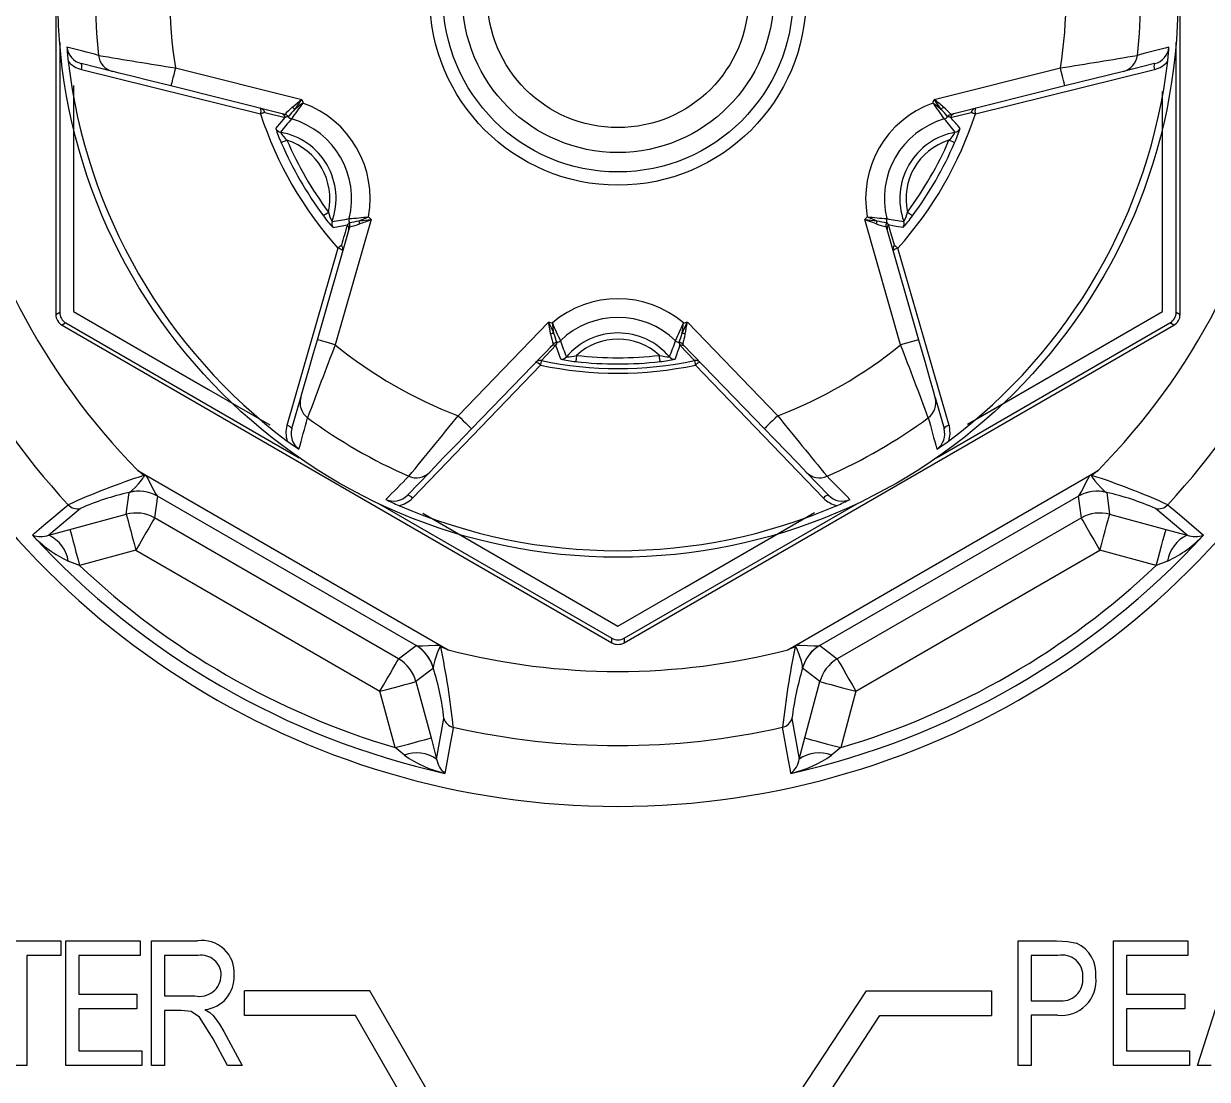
# Model space of a CAD drawing. Extents: x 6 to 134, y 1 to 99.
# Drawn here: x 128.369 to 129.32, y 43.72 to 44.568 of the extents above; entities that cross this region are included whole.
import ezdxf

# ---------------------------------------------------------------- set-up
doc = ezdxf.new("R2010")
doc.units = 0
doc.header["$MEASUREMENT"] = 0
doc.layers.add('OBJECT', color=7, linetype='CONTINUOUS')

msp = doc.modelspace()

# ---------------------------------------------------------------- linework, layer by layer
at = {"layer": 'OBJECT'}
for p, q in [((128.39498, 44.84449), (128.39498, 44.33452)), ((129.29826, 44.33452), (129.29826, 44.84449)), ((128.39812, 44.55279), (128.39812, 44.33634)), ((129.29512, 44.33634), (129.29512, 44.55279)), ((128.44054, 44.52969), (128.41547, 44.53594)), ((129.27777, 44.53594), (129.25269, 44.52969)), ((128.41554, 44.53126), (128.5594, 44.49561)), ((128.49111, 44.53254), (128.5926, 44.50723)), ((129.10063, 44.50723), (129.20213, 44.53254)), ((129.13383, 44.49561), (129.2777, 44.53126)), ((129.25269, 44.52969), (129.20576, 44.51798)), ((128.40912, 44.51827), (128.40912, 44.33691)), ((128.57892, 44.49518), (128.48748, 44.51798)), ((129.20576, 44.51798), (129.11431, 44.49518)), ((129.28412, 44.33691), (129.28412, 44.51348)), ((128.56292, 44.49676), (128.5794, 44.49278)), ((128.57892, 44.49518), (128.57895, 44.49519)), ((129.11383, 44.49278), (129.13031, 44.49676)), ((129.11428, 44.49519), (129.11431, 44.49518)), ((128.58176, 44.49331), (128.58173, 44.4933)), ((129.1115, 44.4933), (129.11148, 44.49331)), ((128.64836, 44.41066), (128.61953, 44.31011)), ((129.07371, 44.31011), (129.04488, 44.41066)), ((128.60511, 44.31424), (128.63109, 44.40484)), ((128.63086, 44.40821), (128.63088, 44.40823)), ((128.6311, 44.40486), (128.63109, 44.40484)), ((129.06215, 44.40484), (129.06213, 44.40486)), ((129.06215, 44.40484), (129.08813, 44.31424)), ((129.06235, 44.40823), (129.06238, 44.40821)), ((129.06879, 44.39019), (129.06399, 44.40645)), ((128.62169, 44.38772), (128.58064, 44.2453)), ((129.1126, 44.2453), (129.07154, 44.38772)), ((128.39498, 44.33452), (128.39812, 44.33634)), ((129.12754, 44.24652), (129.28412, 44.33691)), ((129.29512, 44.33634), (129.29826, 44.33452)), ((128.40312, 44.32768), (128.39998, 44.32586)), ((128.39998, 44.32586), (128.84162, 44.07088)), ((128.40312, 44.32768), (128.59057, 44.21945)), ((128.7182, 44.25314), (128.79086, 44.32839)), ((128.85162, 44.07088), (129.29326, 44.32586)), ((128.90237, 44.32839), (128.97504, 44.25314)), ((129.10266, 44.21945), (129.29012, 44.32768)), ((129.29326, 44.32586), (129.29012, 44.32768)), ((128.79445, 44.31051), (128.72899, 44.24272)), ((128.78509, 44.29745), (128.79677, 44.30973)), ((128.79445, 44.31051), (128.79447, 44.31054)), ((128.79749, 44.31203), (128.79749, 44.31201)), ((128.89574, 44.31201), (128.89574, 44.31203)), ((128.90814, 44.29745), (128.89646, 44.30973)), ((128.89877, 44.31054), (128.89878, 44.31051)), ((128.96425, 44.24272), (128.89878, 44.31051)), ((129.08813, 44.31424), (129.07371, 44.31011)), ((128.68152, 44.18706), (128.78433, 44.29382)), ((128.90891, 44.29382), (129.01172, 44.18706)), ((128.58465, 44.2429), (128.59177, 44.26774)), ((129.10146, 44.26774), (129.10858, 44.2429)), ((128.46081, 44.2093), (128.71025, 44.06529)), ((128.69538, 44.20793), (128.67743, 44.18933)), ((128.98298, 44.06529), (129.23242, 44.2093)), ((129.0158, 44.18933), (128.99785, 44.20793)), ((128.45159, 44.17408), (128.45389, 44.19154)), ((128.45389, 44.19154), (128.45412, 44.19164)), ((129.23911, 44.19164), (129.23935, 44.19154)), ((129.23935, 44.19154), (129.24165, 44.17408)), ((128.47662, 44.18855), (128.47432, 44.17109)), ((128.68449, 44.06863), (128.4766, 44.18866)), ((128.4766, 44.18866), (128.47662, 44.18855)), ((128.65416, 44.18274), (128.84162, 44.07451)), ((128.85162, 44.07451), (129.03907, 44.18274)), ((129.21664, 44.18866), (129.00875, 44.06863)), ((129.21661, 44.18855), (129.21664, 44.18866)), ((129.21891, 44.17109), (129.21661, 44.18855)), ((128.41475, 44.17876), (128.38932, 44.15723)), ((128.40632, 44.16195), (128.45159, 44.17408)), ((128.68979, 44.17487), (128.84662, 44.08432)), ((129.24165, 44.17408), (129.28692, 44.16195)), ((129.30392, 44.15723), (129.27848, 44.17876)), ((128.6704, 44.05788), (128.47432, 44.17109)), ((129.21891, 44.17109), (129.02283, 44.05788)), ((128.38932, 44.15723), (128.40632, 44.16195)), ((129.28692, 44.16195), (129.30392, 44.15723)), ((128.45934, 44.14514), (128.41407, 44.13301)), ((128.45934, 44.14514), (128.65542, 44.03193)), ((129.03781, 44.03193), (129.23389, 44.14514)), ((129.27916, 44.13301), (129.23389, 44.14514)), ((128.41407, 44.13301), (128.40502, 44.13645)), ((129.28822, 44.13645), (129.27916, 44.13301)), ((128.6704, 44.05788), (128.68438, 44.0686)), ((128.68438, 44.0686), (128.68449, 44.06863)), ((128.84162, 44.07088), (128.84162, 44.07451)), ((128.85162, 44.07451), (128.85162, 44.07088)), ((129.00875, 44.06863), (129.00886, 44.0686)), ((129.00886, 44.0686), (129.02283, 44.05788)), ((128.69834, 44.05041), (128.68436, 44.03969)), ((128.6983, 44.05066), (128.69834, 44.05041)), ((128.9949, 44.05041), (128.99493, 44.05066)), ((129.00887, 44.03969), (128.9949, 44.05041)), ((128.68436, 44.03969), (128.69649, 43.99442)), ((128.99674, 43.99442), (129.00887, 44.03969)), ((128.66755, 43.98666), (128.65542, 44.03193)), ((129.03781, 44.03193), (129.02568, 43.98666)), ((128.70091, 43.97733), (128.70683, 44.01013)), ((128.9864, 44.01013), (128.99233, 43.97733)), ((128.69649, 43.99442), (128.70091, 43.97733)), ((128.99233, 43.97733), (128.99674, 43.99442)), ((128.67506, 43.98054), (128.66755, 43.98666)), ((129.02568, 43.98666), (129.01818, 43.98054)), ((128.33408, 43.83151), (128.39902, 43.83151)), ((128.39902, 43.83151), (128.39902, 43.81982)), ((128.40305, 43.73151), (128.40305, 43.83151)), ((128.40305, 43.83151), (128.46279, 43.83151)), ((128.46279, 43.83151), (128.46279, 43.81982)), ((128.47201, 43.73151), (128.47201, 43.83151)), ((128.47201, 43.83151), (128.50874, 43.83151)), ((129.16821, 43.73151), (129.16821, 43.83151)), ((129.16821, 43.83151), (129.19901, 43.83151)), ((129.24483, 43.73151), (129.24483, 43.83151)), ((129.24483, 43.83151), (129.30457, 43.83151)), ((129.30457, 43.83151), (129.30457, 43.81982)), ((129.31236, 43.73151), (129.3443, 43.83151)), ((128.37175, 43.81982), (128.37175, 43.73151)), ((128.39902, 43.81982), (128.37175, 43.81982)), ((128.41344, 43.81982), (128.41344, 43.78865)), ((128.46279, 43.81982), (128.41344, 43.81982)), ((128.50947, 43.81982), (128.4824, 43.81982)), ((128.4824, 43.81982), (128.4824, 43.78735)), ((129.20015, 43.81982), (129.1786, 43.81982)), ((129.1786, 43.81982), (129.1786, 43.78345)), ((129.30457, 43.81982), (129.25522, 43.81982)), ((129.25522, 43.81982), (129.25522, 43.78865)), ((128.64726, 43.79151), (128.54648, 43.79151)), ((128.54648, 43.77151), (128.54648, 43.79151)), ((128.71166, 43.67995), (128.64726, 43.79151)), ((128.9755, 43.68373), (129.04636, 43.79151)), ((129.04636, 43.79151), (129.14675, 43.79151)), ((129.14675, 43.79151), (129.14675, 43.77151)), ((128.41344, 43.78865), (128.46019, 43.78865)), ((128.46019, 43.78865), (128.46019, 43.77696)), ((128.4824, 43.78735), (128.50677, 43.78735)), ((129.1786, 43.78345), (129.20035, 43.78345)), ((129.25522, 43.78865), (129.30197, 43.78865)), ((129.30197, 43.78865), (129.30197, 43.77696)), ((128.46019, 43.77696), (128.41344, 43.77696)), ((128.41344, 43.77696), (128.41344, 43.74319)), ((128.49565, 43.77566), (128.4824, 43.77566)), ((128.4824, 43.77566), (128.4824, 43.73151)), ((129.30197, 43.77696), (129.25522, 43.77696)), ((129.25522, 43.77696), (129.25522, 43.74319)), ((128.63571, 43.77151), (128.54648, 43.77151)), ((128.69521, 43.66844), (128.63571, 43.77151)), ((128.99221, 43.67274), (129.05714, 43.77151)), ((129.05714, 43.77151), (129.14675, 43.77151)), ((129.1997, 43.77177), (129.1786, 43.77177)), ((129.1786, 43.77177), (129.1786, 43.73151)), ((128.5301, 43.75884), (128.54473, 43.73151)), ((128.53292, 43.73151), (128.52138, 43.75289)), ((128.41344, 43.74319), (128.46408, 43.74319)), ((128.46408, 43.74319), (128.46408, 43.73151)), ((129.25522, 43.74319), (129.30587, 43.74319)), ((129.30587, 43.74319), (129.30587, 43.73151)), ((128.37175, 43.73151), (128.36136, 43.73151)), ((128.46408, 43.73151), (128.40305, 43.73151)), ((128.4824, 43.73151), (128.47201, 43.73151)), ((128.54473, 43.73151), (128.53292, 43.73151)), ((129.1786, 43.73151), (129.16821, 43.73151)), ((129.30587, 43.73151), (129.24483, 43.73151)), ((129.32318, 43.73151), (129.31236, 43.73151))]:
    msp.add_line(p, q, dxfattribs=at)
at = {"layer": 'OBJECT', "flags": 128}
for points in [[(128.48748, 44.51798), (128.47089, 44.52212), (128.45619, 44.52579), (128.4459, 44.52835), (128.44099, 44.52957), (128.44054, 44.52969)], [(128.49111, 44.53254), (128.4904, 44.5297), (128.48972, 44.52697), (128.48909, 44.52445), (128.48854, 44.52225), (128.48809, 44.52044), (128.48775, 44.51909), (128.48755, 44.51826), (128.48748, 44.51798)], [(129.20576, 44.51798), (129.20569, 44.51826), (129.20548, 44.51909), (129.20514, 44.52044), (129.20469, 44.52225), (129.20414, 44.52445), (129.20352, 44.52697), (129.20284, 44.5297), (129.20213, 44.53254)], [(128.58503, 44.50091), (128.58723, 44.50277), (128.59246, 44.50711), (128.5926, 44.50723)], [(129.10634, 44.4992), (129.10468, 44.50155), (129.10074, 44.50708), (129.10063, 44.50723)], [(128.56292, 44.49676), (128.56284, 44.49673), (128.56263, 44.49666), (128.56231, 44.49656), (128.56189, 44.49642), (128.56138, 44.49625), (128.56078, 44.49606), (128.56012, 44.49584), (128.5594, 44.49561)], [(129.13031, 44.49676), (129.1304, 44.49673), (129.1306, 44.49666), (129.13092, 44.49656), (129.13134, 44.49642), (129.13186, 44.49625), (129.13246, 44.49606), (129.13312, 44.49584), (129.13383, 44.49561)], [(128.57178, 44.48392), (128.5763, 44.48929), (128.5794, 44.49278)], [(128.58173, 44.4933), (128.57972, 44.49287), (128.5794, 44.49278)], [(128.5807, 44.47441), (128.57982, 44.47403), (128.57898, 44.47367), (128.5782, 44.47333), (128.57751, 44.47303), (128.57694, 44.47278), (128.57651, 44.4726), (128.57623, 44.47247), (128.57611, 44.47243)], [(129.11712, 44.47243), (129.11701, 44.47247), (129.11673, 44.4726), (129.1163, 44.47278), (129.11572, 44.47303), (129.11504, 44.47333), (129.11426, 44.47367), (129.11341, 44.47403), (129.11254, 44.47441)], [(128.60997, 44.41378), (128.61007, 44.41386), (128.61031, 44.41404), (128.61069, 44.41432), (128.61119, 44.41469), (128.6118, 44.41514), (128.61248, 44.41564), (128.61322, 44.41619), (128.61398, 44.41676)], [(128.63855, 44.40973), (128.64141, 44.40999), (128.64817, 44.41064), (128.64836, 44.41066)], [(129.05414, 44.40726), (129.05143, 44.40824), (129.04505, 44.41059), (129.04488, 44.41066)], [(129.07925, 44.41676), (129.08002, 44.41619), (129.08076, 44.41564), (129.08144, 44.41514), (129.08204, 44.41469), (129.08254, 44.41432), (129.08292, 44.41404), (129.08316, 44.41386), (129.08326, 44.41378)], [(129.06238, 44.40821), (129.06375, 44.40668), (129.06399, 44.40645)], [(129.07548, 44.40429), (129.06856, 44.40551), (129.06399, 44.40645)], [(128.62445, 44.39019), (128.62438, 44.39013), (128.62422, 44.38999), (128.62397, 44.38977), (128.62364, 44.38947), (128.62324, 44.38911), (128.62277, 44.38869), (128.62225, 44.38822), (128.62169, 44.38772)], [(129.06879, 44.39019), (129.06885, 44.39013), (129.06901, 44.38999), (129.06926, 44.38977), (129.06959, 44.38947), (129.07, 44.38911), (129.07047, 44.38869), (129.07098, 44.38822), (129.07154, 44.38772)], [(128.40912, 44.33691), (128.51759, 44.27429), (128.567, 44.24576)], [(128.79255, 44.31866), (128.79204, 44.3215), (128.79089, 44.3282), (128.79086, 44.32839)], [(128.89828, 44.31943), (128.89948, 44.32204), (128.9023, 44.32822), (128.90237, 44.32839)], [(128.59177, 44.26774), (128.59267, 44.27087), (128.59479, 44.27828), (128.59796, 44.28932), (128.60202, 44.30347), (128.60511, 44.31424)], [(128.61953, 44.31011), (128.61671, 44.31092), (128.61401, 44.31169), (128.61152, 44.31241), (128.60933, 44.31303), (128.60754, 44.31355), (128.60621, 44.31393), (128.60539, 44.31416), (128.60511, 44.31424)], [(128.79749, 44.31201), (128.79686, 44.31005), (128.79677, 44.30973)], [(128.80064, 44.2987), (128.79825, 44.3053), (128.79677, 44.30973)], [(129.08813, 44.31424), (129.09284, 44.29781), (129.09701, 44.28324), (129.09994, 44.27305), (129.10133, 44.26819), (129.10146, 44.26774)], [(128.78509, 44.29745), (128.78507, 44.29736), (128.78503, 44.29715), (128.78496, 44.29682), (128.78487, 44.29638), (128.78476, 44.29585), (128.78463, 44.29524), (128.78448, 44.29456), (128.78433, 44.29382)], [(128.81333, 44.30166), (128.81322, 44.30072), (128.81312, 44.2998), (128.81302, 44.29896), (128.81293, 44.29821), (128.81286, 44.2976), (128.81281, 44.29713), (128.81277, 44.29683), (128.81276, 44.2967)], [(128.88047, 44.2967), (128.88046, 44.29683), (128.88043, 44.29713), (128.88037, 44.2976), (128.8803, 44.29821), (128.88021, 44.29896), (128.88012, 44.2998), (128.88001, 44.30072), (128.8799, 44.30166)], [(128.90814, 44.29745), (128.90816, 44.29736), (128.90821, 44.29715), (128.90827, 44.29682), (128.90837, 44.29638), (128.90848, 44.29585), (128.90861, 44.29524), (128.90875, 44.29456), (128.90891, 44.29382)], [(128.7182, 44.25314), (128.7203, 44.25111), (128.72233, 44.24915), (128.72419, 44.24735), (128.72583, 44.24577), (128.72717, 44.24448), (128.72817, 44.24351), (128.72878, 44.24292), (128.72899, 44.24272)], [(128.97504, 44.25314), (128.97293, 44.25111), (128.97091, 44.24915), (128.96904, 44.24735), (128.96741, 44.24577), (128.96607, 44.24448), (128.96507, 44.24351), (128.96445, 44.24292), (128.96425, 44.24272)], [(128.72899, 44.24272), (128.71711, 44.23042), (128.70659, 44.21952), (128.69922, 44.2119), (128.69571, 44.20826), (128.69538, 44.20793)], [(128.99785, 44.20793), (128.99559, 44.21027), (128.99024, 44.21581), (128.98226, 44.22407), (128.97203, 44.23466), (128.96425, 44.24272)], [(129.1126, 44.2453), (129.11337, 44.23841), (129.11224, 44.23284)], [(128.45412, 44.19164), (128.45616, 44.19304), (128.45869, 44.19548), (128.46166, 44.19884), (128.46492, 44.2029), (128.46556, 44.20378), (128.46593, 44.20436), (128.46611, 44.20473), (128.46615, 44.20486), (128.46616, 44.205), (128.46614, 44.20507), (128.46609, 44.20513), (128.46603, 44.20518), (128.46588, 44.20522), (128.46584, 44.20523)], [(128.46584, 44.20523), (128.46192, 44.2084), (128.46081, 44.2093)], [(128.46081, 44.2093), (128.4618, 44.2087), (128.46634, 44.20592)], [(128.46584, 44.20523), (128.4659, 44.20531), (128.46597, 44.2054), (128.46603, 44.20549), (128.46609, 44.20557), (128.46615, 44.20566), (128.46621, 44.20574), (128.46628, 44.20583), (128.46634, 44.20592)], [(128.46634, 44.20592), (128.46671, 44.20567), (128.46706, 44.20538), (128.46763, 44.20475), (128.46801, 44.2042), (128.46848, 44.20342), (128.46909, 44.20226), (128.47164, 44.19714), (128.47377, 44.19302), (128.47546, 44.19013), (128.47637, 44.18888), (128.4766, 44.18866)], [(129.21664, 44.18866), (129.21749, 44.1897), (129.21925, 44.19262), (129.22154, 44.19704), (129.22419, 44.20237), (129.22559, 44.20472), (129.22616, 44.20537), (129.22649, 44.20564), (129.2269, 44.20592)], [(129.2269, 44.20592), (129.23143, 44.2087), (129.23242, 44.2093)], [(129.2269, 44.20592), (129.22696, 44.20583), (129.22702, 44.20574), (129.22708, 44.20566), (129.22714, 44.20557), (129.22721, 44.20549), (129.22727, 44.2054), (129.22733, 44.20531), (129.22739, 44.20523)], [(129.22739, 44.20523), (129.22726, 44.2052), (129.22717, 44.20515), (129.22711, 44.2051), (129.22708, 44.20503), (129.22708, 44.20493), (129.22713, 44.20471), (129.2276, 44.2039), (129.22982, 44.20097), (129.23422, 44.19582), (129.23747, 44.19272), (129.23911, 44.19164)], [(129.23242, 44.2093), (129.23131, 44.2084), (129.22739, 44.20523)], [(128.37615, 44.15739), (128.37801, 44.15897), (128.38546, 44.16527), (128.40488, 44.18167)], [(129.28836, 44.18167), (129.29022, 44.1801), (129.29767, 44.1738), (129.31709, 44.15739)], [(128.45159, 44.17408), (128.4518, 44.17327), (128.45229, 44.17146), (128.45303, 44.1687), (128.454, 44.16509), (128.45516, 44.16076), (128.45646, 44.15588), (128.45788, 44.15061), (128.45934, 44.14514)], [(128.84662, 44.08432), (128.90027, 44.1153), (129.00447, 44.17546)], [(129.23389, 44.14514), (129.23536, 44.15061), (129.23677, 44.15588), (129.23808, 44.16076), (129.23924, 44.16509), (129.2402, 44.1687), (129.24094, 44.17146), (129.24143, 44.17327), (129.24165, 44.17408)], [(128.47432, 44.17109), (128.4739, 44.17036), (128.47296, 44.16874), (128.47153, 44.16626), (128.46967, 44.16302), (128.46743, 44.15915), (128.4649, 44.15477), (128.46217, 44.15004), (128.45934, 44.14514)], [(129.23389, 44.14514), (129.23106, 44.15004), (129.22833, 44.15477), (129.22581, 44.15915), (129.22357, 44.16302), (129.2217, 44.16626), (129.22027, 44.16874), (129.21933, 44.17036), (129.21891, 44.17109)], [(128.40632, 44.16195), (128.40653, 44.16114), (128.40702, 44.15933), (128.40776, 44.15657), (128.40873, 44.15296), (128.40989, 44.14863), (128.41119, 44.14375), (128.41261, 44.13848), (128.41407, 44.13301)], [(129.27916, 44.13301), (129.28063, 44.13848), (129.28204, 44.14375), (129.28335, 44.14863), (129.28451, 44.15296), (129.28547, 44.15657), (129.28621, 44.15933), (129.2867, 44.16114), (129.28692, 44.16195)], [(128.68449, 44.06863), (128.685, 44.06851), (128.68633, 44.06838), (128.68967, 44.06837), (128.6943, 44.06859), (128.70002, 44.06894), (128.70132, 44.06898), (128.70224, 44.06897), (128.70291, 44.06891), (128.70373, 44.06874), (128.70416, 44.06857), (128.70456, 44.06838)], [(128.70421, 44.06761), (128.70412, 44.06771), (128.70403, 44.06776), (128.70396, 44.06778), (128.70388, 44.06777), (128.7038, 44.06773), (128.70363, 44.06757), (128.70316, 44.06676), (128.70174, 44.06337), (128.69948, 44.05699), (128.69841, 44.05262), (128.6983, 44.05066)], [(128.71025, 44.06529), (128.70892, 44.0658), (128.70421, 44.06761)], [(128.70456, 44.06838), (128.70923, 44.06584), (128.71025, 44.06529)], [(128.98298, 44.06529), (128.984, 44.06584), (128.98868, 44.06838)], [(128.98902, 44.06761), (128.98432, 44.0658), (128.98298, 44.06529)], [(128.98868, 44.06838), (128.98912, 44.06859), (128.98952, 44.06874), (128.99036, 44.06892), (128.9931, 44.06895), (128.99904, 44.06858), (129.00402, 44.06836), (129.00743, 44.06842), (129.00875, 44.06863)], [(128.98902, 44.06761), (128.98898, 44.0677), (128.98894, 44.0678), (128.98889, 44.0679), (128.98885, 44.06799), (128.98881, 44.06809), (128.98876, 44.06819), (128.98872, 44.06828), (128.98868, 44.06838)], [(128.99493, 44.05066), (128.99484, 44.05252), (128.99402, 44.0561), (128.9925, 44.06069), (128.99054, 44.06574), (128.98961, 44.06757), (128.98946, 44.06771), (128.98938, 44.06776), (128.98932, 44.06778), (128.98924, 44.06778), (128.98918, 44.06775), (128.98907, 44.06766), (128.98902, 44.06761)], [(128.65542, 44.03193), (128.65825, 44.03683), (128.66098, 44.04156), (128.66351, 44.04594), (128.66575, 44.04982), (128.66762, 44.05305), (128.66905, 44.05553), (128.66999, 44.05716), (128.6704, 44.05788)], [(129.02283, 44.05788), (129.02325, 44.05716), (129.02419, 44.05553), (129.02562, 44.05305), (129.02749, 44.04982), (129.02972, 44.04594), (129.03225, 44.04156), (129.03498, 44.03683), (129.03781, 44.03193)], [(128.65542, 44.03193), (128.66089, 44.0334), (128.66616, 44.03481), (128.67105, 44.03612), (128.67537, 44.03728), (128.67898, 44.03824), (128.68174, 44.03898), (128.68356, 44.03947), (128.68436, 44.03969)], [(129.00887, 44.03969), (129.00968, 44.03947), (129.01149, 44.03898), (129.01426, 44.03824), (129.01786, 44.03728), (129.02219, 44.03612), (129.02707, 44.03481), (129.03234, 44.0334), (129.03781, 44.03193)], [(128.71429, 44.00303), (128.71386, 44.00063), (128.71213, 43.99103), (128.70763, 43.96601)], [(128.9856, 43.96601), (128.98517, 43.96841), (128.98344, 43.97801), (128.97894, 44.00303)], [(128.66755, 43.98666), (128.67302, 43.98813), (128.67829, 43.98954), (128.68318, 43.99085), (128.6875, 43.99201), (128.69111, 43.99297), (128.69387, 43.99371), (128.69569, 43.9942), (128.69649, 43.99442)], [(128.99674, 43.99442), (128.99755, 43.9942), (128.99936, 43.99371), (129.00213, 43.99297), (129.00573, 43.99201), (129.01006, 43.99085), (129.01494, 43.98954), (129.02021, 43.98813), (129.02568, 43.98666)], [(129.19901, 43.83151), (129.20808, 43.83107), (129.21504, 43.82958)], [(128.52138, 43.75289), (128.51032, 43.77023), (128.50366, 43.77469), (128.49565, 43.77566)], [(128.51486, 43.77631), (128.51871, 43.77396), (128.5214, 43.77164)], [(128.5214, 43.77164), (128.52662, 43.76471), (128.5301, 43.75884)]]:
    msp.add_lwpolyline(points, dxfattribs=at)
at = {"layer": 'OBJECT'}
for radius in [0.45, 0.15121, 0.14061, 0.125, 0.105]:
    msp.add_circle((128.84662, 44.58951), radius, dxfattribs=at)
for centre, radius, start, end in [((128.84662, 44.58951), 0.36005, 170.89628, 189.10372), ((128.84662, 44.58951), 0.36005, 350.89628, 9.10372), ((128.84662, 44.58951), 0.41996, 173.58269, 186.41731), ((128.84662, 44.58951), 0.41996, 353.58269, 6.41731), ((123.04367, 23.99699), 21.23972, 75.311532, 75.382232), ((128.61141, 44.56156), 0.20785, 183.41113, 186.56504), ((128.41906, 44.55072), 0.01521, 185.73181, 256.32387), ((128.99831, 47.85486), 3.36081, 260.25228, 261.32002), ((128.44417, 44.54422), 0.01498, 186.32918, 255.97535), ((128.69585, 47.84918), 3.35506, 278.67906, 279.74863), ((129.24906, 44.54422), 0.01498, 284.02436, 353.67111), ((134.59784, 24.19479), 21.03526, 104.617424, 104.688811), ((129.2742, 44.55069), 0.01518, 283.59905, 354.34527), ((129.07743, 44.56194), 0.21226, 353.46844, 356.55685), ((128.84662, 44.58951), 0.44471, 186.67677, 233.32323), ((128.42044, 44.55111), 0.02045, 220.61178, 256.11381), ((128.41048, 44.53352), 0.00554, 335.90925, 25.8725), ((128.84662, 44.58951), 0.44471, 306.67677, 353.32323), ((129.28275, 44.53352), 0.00554, 154.1275, 204.09075), ((129.27279, 44.55111), 0.02045, 283.88743, 319.38627), ((130.34811, 43.2528), 2.15764, 144.45139, 144.71301), ((128.84662, 44.58951), 0.26701, 197.94654, 198.61696), ((128.84662, 44.58951), 0.26701, 341.38304, 342.05346), ((128.57411, 43.86874), 0.82759, 49.80661, 50.48985), ((128.55817, 44.49521), 0.00499, 18.04866, 75.9915), ((128.5543, 44.49781), 0.00556, 336.67284, 23.84843), ((128.84662, 44.58951), 0.30217, 198.10411, 221.89589), ((128.57471, 44.49109), 0.00499, 19.84005, 75.99041), ((128.57772, 44.49035), 0.00498, 36.29637, 75.9954), ((128.64274, 44.43355), 0.08871, 130.59242, 135.9841), ((128.57774, 44.49033), 0.005, 36.54351, 75.96536), ((128.67764, 44.41494), 0.12383, 137.1224, 140.73863), ((128.77485, 44.36438), 0.22897, 142.34153, 146.28124), ((128.57912, 44.49257), 0.01021, 40.47871, 54.6955), ((128.82516, 44.19128), 0.38934, 126.49838, 127.73302), ((128.56611, 44.42755), 0.08148, 349.70358, 70.29642), ((129.12712, 44.42755), 0.08148, 109.70358, 190.29642), ((128.84662, 44.58951), 0.30217, 318.10411, 341.89589), ((128.91538, 44.36222), 0.23267, 33.74965, 37.6267), ((128.86341, 44.18513), 0.39706, 52.27899, 53.48961), ((129.11411, 44.49258), 0.0102, 125.30011, 139.53016), ((129.01566, 44.415), 0.12375, 39.25939, 42.87796), ((129.04709, 44.42994), 0.09366, 44.15804, 49.26405), ((129.1155, 44.49033), 0.005, 104.03352, 143.46038), ((129.11552, 44.49035), 0.00499, 104.00507, 143.69763), ((129.11853, 44.49109), 0.00499, 104.00808, 160.15907), ((129.13506, 44.49521), 0.00499, 104.00789, 161.94958), ((129.13894, 44.49781), 0.00556, 156.15011, 203.32107), ((128.84662, 44.58951), 0.54166, 190.32335, 224.58105), ((128.73254, 44.36019), 0.19795, 138.45169, 142.46522), ((128.58578, 44.49629), 0.005, 216.53453, 253.9959), ((128.56611, 44.42755), 0.06649, 345.96574, 74.03426), ((129.12712, 44.42755), 0.06649, 105.96574, 194.03426), ((129.10746, 44.49629), 0.005, 286.00726, 323.46231), ((128.96525, 44.36396), 0.19204, 37.47257, 41.60958), ((129.10797, 44.47178), 0.02181, 74.3949, 80.66804), ((128.95182, 44.34582), 0.21874, 39.14913, 42.21154), ((128.84662, 44.58951), 0.54166, 315.41895, 349.67665), ((128.57645, 44.48572), 0.005, 201.05697, 259.87683), ((128.63646, 44.50172), 0.06708, 195.38522, 205.8897), ((128.56611, 44.42755), 0.05407, 340.07984, 79.92016), ((128.5951, 44.49122), 0.02214, 208.11705, 229.42266), ((129.12712, 44.42755), 0.05407, 100.07984, 199.92016), ((129.09099, 44.49697), 0.0312, 313.69381, 328.76808), ((129.05519, 44.50231), 0.06877, 334.23872, 344.48509), ((129.11678, 44.48572), 0.005, 280.12052, 338.94133), ((128.84662, 44.58951), 0.29476, 203.40402, 216.59598), ((128.56611, 44.42755), 0.04907, 347.29364, 72.70636), ((128.84662, 44.58951), 0.28976, 203.40402, 216.59598), ((129.12712, 44.42755), 0.04907, 107.29364, 192.70636), ((128.84662, 44.58951), 0.28976, 323.40402, 336.59598), ((128.84662, 44.58951), 0.29476, 323.40402, 336.59598), ((128.84662, 44.58951), 0.60122, 192.03022, 222.71448), ((128.84662, 44.58951), 0.60122, 317.28552, 347.96978), ((128.6668, 44.45246), 0.06875, 214.23691, 224.48637), ((128.64431, 44.42415), 0.03121, 193.69698, 208.76346), ((128.59197, 44.59953), 0.19203, 277.47267, 281.61002), ((128.63547, 44.41022), 0.005, 165.99343, 203.4732), ((128.61549, 44.64276), 0.23182, 273.74259, 277.63376), ((128.61095, 44.53046), 0.12385, 279.26081, 282.87641), ((128.49016, 44.77207), 0.39155, 292.27041, 293.49809), ((128.62894, 44.40632), 0.0102, 5.29843, 19.53364), ((128.36706, 45.16302), 0.80323, 289.79644, 290.5004), ((128.84662, 44.58951), 0.26701, 221.38304, 222.05346), ((128.84662, 44.58951), 0.26701, 317.94654, 318.61696), ((129.24465, 46.46436), 2.0634, 264.44407, 264.71764), ((129.07762, 44.64149), 0.23055, 262.35552, 266.26824), ((129.2046, 44.77569), 0.39548, 246.50763, 247.72309), ((129.06431, 44.40632), 0.01021, 160.47739, 174.69703), ((129.08316, 44.53497), 0.12844, 257.18838, 260.67482), ((129.05776, 44.41022), 0.005, 336.53383, 13.99433), ((129.10221, 44.60517), 0.19775, 258.44972, 262.46739), ((129.02772, 44.4514), 0.06708, 315.38541, 325.89026), ((129.05751, 44.42082), 0.02212, 328.11037, 349.4292), ((128.62165, 44.40743), 0.005, 160.11901, 218.94393), ((128.583, 44.62014), 0.21864, 279.14804, 282.21194), ((130.15801, 43.9464), 1.59649, 163.25195, 163.86036), ((128.61392, 44.4221), 0.0219, 314.40529, 320.65245), ((128.62543, 44.40323), 0.00499, 344.0104, 40.15675), ((128.62629, 44.40621), 0.00499, 344.00969, 23.69187), ((128.62629, 44.40624), 0.005, 344.0414, 23.45295), ((128.60964, 44.49085), 0.08863, 284.01304, 289.4092), ((129.08357, 44.49078), 0.08856, 250.58886, 255.98948), ((129.06694, 44.40624), 0.005, 156.5479, 195.96272), ((129.06694, 44.40621), 0.00499, 156.30097, 195.99252), ((129.0678, 44.40323), 0.00499, 139.83754, 195.99531), ((129.07158, 44.40743), 0.005, 321.05837, 19.87532), ((128.62105, 44.3822), 0.00556, 36.1497, 83.32284), ((128.62073, 44.38685), 0.00499, 344.0015, 41.95772), ((129.0725, 44.38685), 0.005, 138.05233, 195.98845), ((129.07219, 44.3822), 0.00556, 96.67663, 143.84892), ((128.84662, 44.2656), 0.08148, 49.70358, 130.29642), ((131.09908, 45.37884), 2.53601, 204.4699, 204.6925), ((128.84662, 44.58951), 0.26701, 257.94654, 258.61696), ((129.00736, 44.41554), 0.23079, 202.35743, 206.26602), ((129.19292, 44.37333), 0.4016, 186.5174, 187.71436), ((128.84662, 44.2656), 0.06649, 45.96574, 134.03426), ((128.68605, 44.41546), 0.2306, 333.73233, 337.64421), ((128.50793, 44.37238), 0.39392, 352.27398, 353.49426), ((128.84662, 44.58951), 0.26701, 281.38304, 282.05346), ((128.11791, 44.4596), 0.79536, 349.79356, 350.50448), ((128.84662, 44.58951), 0.65, 204.58225, 335.41775), ((128.79681, 44.30939), 0.0102, 100.47016, 114.70313), ((128.87964, 44.33494), 0.0886, 190.58848, 195.98627), ((128.91308, 44.35581), 0.1236, 197.12001, 200.74308), ((128.84662, 44.2656), 0.05407, 40.07984, 139.92016), ((128.84662, 44.2656), 0.04907, 47.29364, 132.70636), ((128.78014, 44.35582), 0.12362, 339.25722, 342.87969), ((128.89642, 44.30939), 0.0102, 65.29938, 79.53135), ((128.81346, 44.33498), 0.08874, 344.016, 349.40533), ((131.7395, 43.09232), 3.34921, 158.6783, 159.74974), ((128.84662, 44.58951), 0.36005, 230.89628, 249.10372), ((128.79589, 44.30481), 0.005, 79.84326, 135.98859), ((128.79804, 44.30705), 0.00499, 96.303, 135.99194), ((128.79806, 44.30706), 0.005, 96.54645, 135.95945), ((128.79692, 44.317), 0.005, 276.53162, 313.9998), ((128.98802, 44.376), 0.19779, 198.45063, 202.46742), ((128.71039, 44.37407), 0.19226, 337.47597, 341.60826), ((128.68864, 44.37639), 0.21825, 339.14562, 342.21493), ((128.89631, 44.31701), 0.005, 226.00536, 263.46322), ((128.89517, 44.30706), 0.005, 44.03547, 83.45862), ((128.89519, 44.30705), 0.00499, 44.00806, 83.697), ((128.8753, 44.3043), 0.02185, 14.39838, 20.65855), ((128.89734, 44.30481), 0.00499, 44.00782, 100.16033), ((128.84662, 44.58951), 0.36005, 290.89628, 309.10372), ((125.91742, 43.07852), 3.38806, 20.25666, 21.31581), ((128.78406, 44.29256), 0.00499, 78.05042, 135.99084), ((128.77987, 44.2905), 0.00556, 36.67752, 83.84812), ((128.84662, 44.58951), 0.29847, 258.10411, 281.89589), ((128.80142, 44.30364), 0.005, 261.05714, 319.87832), ((128.81757, 44.36364), 0.06711, 255.38763, 265.88828), ((128.80598, 44.32252), 0.02212, 268.10755, 289.43052), ((128.84662, 44.58951), 0.29476, 263.40402, 276.59598), ((128.84662, 44.58951), 0.28976, 263.40402, 276.59598), ((128.88866, 44.33163), 0.03122, 253.6993, 268.76264), ((128.8754, 44.36525), 0.06874, 274.23644, 284.48765), ((128.89182, 44.30364), 0.005, 220.11886, 278.94329), ((128.90918, 44.29256), 0.00499, 44.00586, 101.95288), ((128.91336, 44.2905), 0.00556, 96.15188, 143.32248), ((128.84662, 44.58951), 0.30217, 258.10411, 281.89589), ((128.84662, 45.28951), 3.00679, 199.79908, 266.19749), ((128.60617, 44.26362), 0.01498, 164.0255, 233.67115), ((128.84662, 45.28951), 3.00679, 273.80251, 340.20092), ((129.08706, 44.26362), 0.01498, 306.32962, 15.97465), ((128.84662, 45.28951), 2.94719, 200.43682, 266.06634), ((128.84662, 45.28951), 2.94719, 273.93366, 339.56318), ((106.57212, 50.28292), 22.83607, 344.619832, 344.68559), ((128.84662, 44.58951), 0.41996, 233.58269, 246.41731), ((126.10503, 46.34501), 3.34732, 320.25022, 321.32227), ((131.59986, 46.35453), 3.36237, 218.68013, 219.74738), ((128.84662, 44.58951), 0.41996, 293.58269, 306.41731), ((150.87811, 50.21597), 22.584, 195.313424, 195.379916), ((128.60023, 44.23963), 0.0204, 163.84803, 199.42825), ((128.58007, 44.23979), 0.00554, 34.12121, 84.09597), ((128.59917, 44.2386), 0.01515, 163.51156, 234.43278), ((129.09405, 44.23861), 0.01516, 305.59194, 16.46371), ((129.11317, 44.23979), 0.00554, 95.90994, 145.87288), ((128.70738, 44.40344), 0.21231, 233.46803, 236.55556), ((128.98581, 44.40351), 0.2124, 303.44418, 306.53055), ((128.65056, 43.6365), 0.59798, 107.99319, 114.25845), ((144.64305, 28.41383), 22.45468, 135.31333, 135.380205), ((128.68462, 44.21833), 0.01498, 246.32851, 315.97584), ((129.00862, 44.21833), 0.01498, 224.02476, 293.6709), ((114.59357, 29.93865), 20.28509, 44.616219, 44.690246), ((129.04268, 43.6365), 0.59798, 65.74156, 72.0068), ((128.50057, 43.98233), 0.21436, 102.5786, 113.59894), ((128.46163, 44.16251), 0.03004, 60.06734, 104.93259), ((128.46171, 44.1626), 0.03001, 60.25997, 104.63898), ((129.23161, 44.16251), 0.03004, 75.06715, 119.93292), ((129.23153, 44.1626), 0.03001, 75.36122, 119.73992), ((129.19266, 43.9823), 0.21439, 66.40174, 77.4206), ((128.41224, 44.18844), 0.01, 222.58323, 284.552), ((128.66643, 44.19984), 0.01521, 245.72939, 316.32616), ((128.75568, 44.37713), 0.21369, 243.4541, 246.52184), ((128.66678, 44.20123), 0.02044, 280.61179, 316.11513), ((128.67703, 44.18381), 0.00554, 35.90549, 85.87798), ((129.0162, 44.18381), 0.00554, 94.12903, 144.0875), ((129.02645, 44.20124), 0.02045, 223.89046, 259.3839), ((129.0268, 44.1998), 0.01518, 223.60238, 294.34208), ((128.93922, 44.37355), 0.20973, 293.44988, 296.57543), ((129.28099, 44.18844), 0.01, 255.44845, 317.41632), ((128.45933, 44.14505), 0.03004, 60.06749, 104.93253), ((128.84662, 44.58951), 0.44471, 246.67677, 293.32323), ((129.2339, 44.14505), 0.03004, 75.06731, 119.93258), ((128.84662, 44.58951), 0.6388, 222.56667, 257.43333), ((128.38294, 44.17472), 0.01861, 248.5797, 290.02629), ((128.4454, 44.22249), 0.09505, 223.22769, 244.85686), ((128.37798, 44.13234), 0.02735, 8.62807, 65.5146), ((128.84662, 44.58951), 0.6388, 282.56667, 317.43333), ((129.24783, 44.22249), 0.09505, 295.14366, 316.77207), ((129.31525, 44.13235), 0.02735, 114.48586, 171.37249), ((129.31029, 44.17473), 0.01862, 249.98722, 291.40677), ((128.84662, 44.58951), 0.62887, 226.54312, 253.45688), ((128.84662, 44.58951), 0.62887, 286.54312, 313.45688), ((128.66933, 44.0426), 0.03004, 15.06562, 59.93474), ((128.66936, 44.04271), 0.03001, 15.36178, 59.73898), ((128.50025, 44.1594), 0.22367, 335.7699, 335.98705), ((128.11873, 43.94312), 0.59857, 5.74461, 12.00363), ((129.62527, 43.93519), 0.64988, 168.24368, 174.00808), ((129.02391, 44.0426), 0.03005, 120.06797, 164.93168), ((129.02387, 44.04271), 0.03001, 120.25829, 164.64095), ((128.65535, 44.03188), 0.03004, 15.06594, 59.9332), ((128.84662, 44.58951), 0.54166, 255.41895, 284.58105), ((129.03788, 44.03188), 0.03005, 120.06782, 164.93188), ((128.49383, 43.98624), 0.21434, 6.40049, 17.42182), ((129.24678, 43.97624), 0.26257, 163.59269, 172.58499), ((128.71647, 44.01279), 0.01, 195.44838, 257.41592), ((128.97676, 44.01279), 0.01, 282.5828, 344.5529), ((128.84662, 44.58951), 0.60122, 257.28552, 282.71448), ((128.68502, 43.95508), 0.02734, 54.48536, 111.37264), ((129.00821, 43.95508), 0.02735, 68.62811, 125.51389), ((128.7294, 44.05859), 0.0951, 235.14955, 256.76598), ((128.71926, 43.98057), 0.01863, 189.9988, 231.39467), ((128.96383, 44.05858), 0.0951, 283.23372, 304.85076), ((128.97398, 43.98057), 0.01863, 308.60533, 350.0012), ((128.51262, 43.80609), 0.02571, 355.23144, 98.67918), ((129.2043, 43.80546), 0.0264, 353.63568, 66.00199), ((128.51177, 43.80391), 0.01608, 359.9325, 98.25317), ((129.20351, 43.80344), 0.01671, 354.98004, 101.58686), ((128.51054, 43.80425), 0.01731, 257.41088, 358.81082), ((128.51214, 43.80232), 0.02615, 275.97898, 3.5709), ((129.2028, 43.7995), 0.02791, 263.62621, 6.22293), ((129.20301, 43.80046), 0.01721, 261.10976, 5.06982)]:
    msp.add_arc(centre, radius, start, end, dxfattribs=at)
for centre, major_axis in [((128.40498, 44.33452), (-0.00866, -0.005)), ((128.40812, 44.33634), (-0.00866, -0.005)), ((129.28512, 44.33634), (0.00866, -0.005)), ((129.28826, 44.33452), (0.00866, -0.005)), ((128.84662, 44.08317), (0, -0.01)), ((128.84662, 44.07954), (0, -0.01))]:
    msp.add_ellipse(centre, major_axis=major_axis, ratio=0.999949, start_param=5.759609, end_param=6.806762, dxfattribs=at)

doc.saveas('drawing.dxf')
